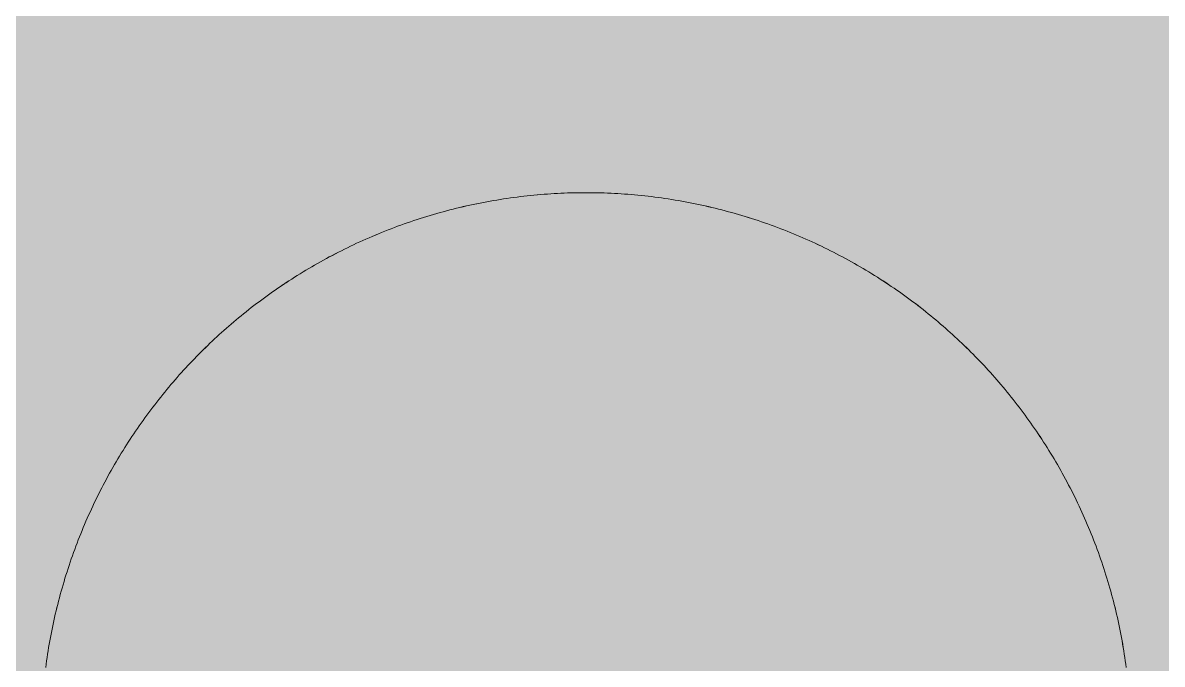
# Model space of a CAD drawing. Header units: millimetres. Extents: x 5622 to 8918, y 2044 to 6634.
# Drawn here: x 8590.2 to 8597, y 4440.76 to 4444.59 of the extents above; entities that cross this region are included whole.
import ezdxf

# ---------------------------------------------------------------- set-up
doc = ezdxf.new("R2010")
doc.units = ezdxf.units.MM
doc.linetypes.add('NASCOSTA', pattern=[9.525, 6.35, -3.175])
for name, color, linetype, lineweight in [('F_ARREDI', 7, 'Continuous', 5), ('F_FERRAMENTA', 253, 'Continuous', 5), ('F_MULTI laminato OPACO_retino', 1, 'Continuous', 5), ('F_Proiezioni', 253, 'NASCOSTA', 9)]:
    doc.layers.add(name, color=color, linetype=linetype, lineweight=lineweight)

# ---------------------------------------------------------------- blocks, each defined once
blk = doc.blocks.new("LIBRERIA_ingresso-living_sez._B.B'")
at = {"layer": 'F_MULTI laminato OPACO_retino', "true_color": 0x636466}
h = blk.add_hatch(color=251, dxfattribs=at)
h.dxf.hatch_style = 1
h.paths.add_polyline_path([(41313.1315, 11071.1262), (41913.1315, 11071.1262), (41913.1315, 13145.6262), (41313.1315, 13145.6262)])
at = {"layer": 'F_MULTI laminato OPACO_retino', "true_color": 0x939598}
h = blk.add_hatch(color=252, dxfattribs=at)
h.dxf.hatch_style = 1
h.paths.add_polyline_path([(41313.1315, 13145.6262), (41613.1315, 13145.6262), (41613.1315, 11071.1262), (41313.1315, 11071.1262)])
at = {"layer": 'F_Proiezioni', "color": 1}
for p, q in [((41588.8214, 11850.8594), (41588.8415, 11850.8613)), ((41588.8415, 11850.8613), (41588.8616, 11850.863)), ((41588.8616, 11850.863), (41588.8817, 11850.8646)), ((41588.8817, 11850.8646), (41588.9018, 11850.8661)), ((41588.9018, 11850.8661), (41588.9219, 11850.8675)), ((41588.9219, 11850.8675), (41588.942, 11850.8687)), ((41588.942, 11850.8687), (41588.962, 11850.8698)), ((41588.962, 11850.8698), (41588.982, 11850.8708)), ((41588.982, 11850.8708), (41589.002, 11850.8717)), ((41589.002, 11850.8717), (41589.022, 11850.8724)), ((41589.022, 11850.8724), (41589.042, 11850.873)), ((41589.042, 11850.873), (41589.0619, 11850.8735)), ((41589.0619, 11850.8735), (41589.0819, 11850.8739)), ((41589.0819, 11850.8739), (41589.1017, 11850.8741)), ((41589.1017, 11850.8741), (41589.1216, 11850.8743)), ((41589.1216, 11850.8743), (41589.1414, 11850.8743)), ((41589.1613, 11850.8741), (41589.1414, 11850.8743)), ((41589.1812, 11850.8739), (41589.1613, 11850.8741)), ((41589.2011, 11850.8735), (41589.1812, 11850.8739)), ((41589.2211, 11850.873), (41589.2011, 11850.8735)), ((41589.241, 11850.8724), (41589.2211, 11850.873)), ((41589.261, 11850.8717), (41589.241, 11850.8724)), ((41589.281, 11850.8708), (41589.261, 11850.8717)), ((41589.3011, 11850.8698), (41589.281, 11850.8708)), ((41589.3211, 11850.8687), (41589.3011, 11850.8698)), ((41589.3412, 11850.8675), (41589.3211, 11850.8687)), ((41589.3612, 11850.8661), (41589.3412, 11850.8675)), ((41589.3813, 11850.8646), (41589.3612, 11850.8661)), ((41589.4014, 11850.863), (41589.3813, 11850.8646)), ((41589.4215, 11850.8613), (41589.4014, 11850.863)), ((41589.4417, 11850.8594), (41589.4215, 11850.8613)), ((41588.3997, 11850.7908), (41588.4197, 11850.7954)), ((41588.4197, 11850.7954), (41588.4396, 11850.7998)), ((41588.4396, 11850.7998), (41588.4596, 11850.8041)), ((41588.4596, 11850.8041), (41588.4796, 11850.8082)), ((41588.4796, 11850.8082), (41588.4996, 11850.8123)), ((41588.4996, 11850.8123), (41588.5197, 11850.8162)), ((41588.5197, 11850.8162), (41588.5397, 11850.8199)), ((41588.5397, 11850.8199), (41588.5598, 11850.8236)), ((41588.5598, 11850.8236), (41588.5799, 11850.8271)), ((41588.5799, 11850.8271), (41588.6, 11850.8305)), ((41588.6, 11850.8305), (41588.6201, 11850.8338)), ((41588.6201, 11850.8338), (41588.6402, 11850.8369)), ((41588.6402, 11850.8369), (41588.6603, 11850.8399)), ((41588.6603, 11850.8399), (41588.6805, 11850.8428)), ((41588.6805, 11850.8428), (41588.7006, 11850.8455)), ((41588.7006, 11850.8455), (41588.7207, 11850.8482)), ((41588.7207, 11850.8482), (41588.7409, 11850.8507)), ((41588.7409, 11850.8507), (41588.761, 11850.853)), ((41588.761, 11850.853), (41588.7811, 11850.8553)), ((41588.7811, 11850.8553), (41588.8013, 11850.8574)), ((41588.8013, 11850.8574), (41588.8214, 11850.8594)), ((41589.4618, 11850.8574), (41589.4417, 11850.8594)), ((41589.4819, 11850.8553), (41589.4618, 11850.8574)), ((41589.502, 11850.853), (41589.4819, 11850.8553)), ((41589.5222, 11850.8507), (41589.502, 11850.853)), ((41589.5423, 11850.8482), (41589.5222, 11850.8507)), ((41589.5625, 11850.8455), (41589.5423, 11850.8482)), ((41589.5826, 11850.8428), (41589.5625, 11850.8455)), ((41589.6027, 11850.8399), (41589.5826, 11850.8428)), ((41589.6228, 11850.8369), (41589.6027, 11850.8399)), ((41589.643, 11850.8338), (41589.6228, 11850.8369)), ((41589.6631, 11850.8305), (41589.643, 11850.8338)), ((41589.6832, 11850.8271), (41589.6631, 11850.8305)), ((41589.7032, 11850.8236), (41589.6832, 11850.8271)), ((41589.7233, 11850.8199), (41589.7032, 11850.8236)), ((41589.7434, 11850.8162), (41589.7233, 11850.8199)), ((41589.7634, 11850.8123), (41589.7434, 11850.8162)), ((41589.7834, 11850.8082), (41589.7634, 11850.8123)), ((41589.8034, 11850.8041), (41589.7834, 11850.8082)), ((41589.8234, 11850.7998), (41589.8034, 11850.8041)), ((41589.8434, 11850.7954), (41589.8234, 11850.7998)), ((41589.8633, 11850.7908), (41589.8434, 11850.7954)), ((41588.1433, 11850.7203), (41588.1628, 11850.7265)), ((41588.1628, 11850.7265), (41588.1824, 11850.7325)), ((41588.1824, 11850.7325), (41588.202, 11850.7385)), ((41588.202, 11850.7385), (41588.2216, 11850.7442)), ((41588.2216, 11850.7442), (41588.2413, 11850.7499)), ((41588.2413, 11850.7499), (41588.261, 11850.7555)), ((41588.261, 11850.7555), (41588.2807, 11850.7609)), ((41588.2807, 11850.7609), (41588.3005, 11850.7662)), ((41588.3005, 11850.7662), (41588.3203, 11850.7714)), ((41588.3203, 11850.7714), (41588.3401, 11850.7764)), ((41588.3401, 11850.7764), (41588.36, 11850.7813)), ((41588.36, 11850.7813), (41588.3798, 11850.7861)), ((41588.3798, 11850.7861), (41588.3997, 11850.7908)), ((41589.8832, 11850.7861), (41589.8633, 11850.7908)), ((41589.9031, 11850.7813), (41589.8832, 11850.7861)), ((41589.923, 11850.7764), (41589.9031, 11850.7813)), ((41589.9428, 11850.7714), (41589.923, 11850.7764)), ((41589.9626, 11850.7662), (41589.9428, 11850.7714)), ((41589.9824, 11850.7609), (41589.9626, 11850.7662)), ((41590.0021, 11850.7555), (41589.9824, 11850.7609)), ((41590.0218, 11850.7499), (41590.0021, 11850.7555)), ((41590.0415, 11850.7442), (41590.0218, 11850.7499)), ((41590.0611, 11850.7385), (41590.0415, 11850.7442)), ((41590.0807, 11850.7325), (41590.0611, 11850.7385)), ((41590.1002, 11850.7265), (41590.0807, 11850.7325)), ((41590.1197, 11850.7203), (41590.1002, 11850.7265)), ((41587.9508, 11850.6522), (41587.9698, 11850.6595)), ((41587.9698, 11850.6595), (41587.9889, 11850.6668)), ((41587.9889, 11850.6668), (41588.008, 11850.6739)), ((41588.008, 11850.6739), (41588.0272, 11850.6809)), ((41588.0272, 11850.6809), (41588.0464, 11850.6877)), ((41588.0464, 11850.6877), (41588.0657, 11850.6945)), ((41588.0657, 11850.6945), (41588.0851, 11850.7011)), ((41588.0851, 11850.7011), (41588.1044, 11850.7077)), ((41588.1044, 11850.7077), (41588.1239, 11850.7141)), ((41588.1239, 11850.7141), (41588.1433, 11850.7203)), ((41590.1392, 11850.7141), (41590.1197, 11850.7203)), ((41590.1586, 11850.7077), (41590.1392, 11850.7141)), ((41590.178, 11850.7011), (41590.1586, 11850.7077)), ((41590.1973, 11850.6945), (41590.178, 11850.7011)), ((41590.2166, 11850.6877), (41590.1973, 11850.6945)), ((41590.2359, 11850.6809), (41590.2166, 11850.6877)), ((41590.255, 11850.6739), (41590.2359, 11850.6809)), ((41590.2742, 11850.6668), (41590.255, 11850.6739)), ((41590.2933, 11850.6595), (41590.2742, 11850.6668)), ((41590.3123, 11850.6522), (41590.2933, 11850.6595)), ((41587.7821, 11850.5809), (41587.8006, 11850.5893)), ((41587.8006, 11850.5893), (41587.8192, 11850.5975)), ((41587.8192, 11850.5975), (41587.8378, 11850.6057)), ((41587.8378, 11850.6057), (41587.8565, 11850.6137)), ((41587.8565, 11850.6137), (41587.8752, 11850.6216)), ((41587.8752, 11850.6216), (41587.894, 11850.6294)), ((41587.894, 11850.6294), (41587.9129, 11850.6371)), ((41587.9129, 11850.6371), (41587.9318, 11850.6447)), ((41587.9318, 11850.6447), (41587.9508, 11850.6522)), ((41590.3313, 11850.6447), (41590.3123, 11850.6522)), ((41590.3502, 11850.6371), (41590.3313, 11850.6447)), ((41590.369, 11850.6294), (41590.3502, 11850.6371)), ((41590.3878, 11850.6216), (41590.369, 11850.6294)), ((41590.4066, 11850.6137), (41590.3878, 11850.6216)), ((41590.4253, 11850.6057), (41590.4066, 11850.6137)), ((41590.4439, 11850.5975), (41590.4253, 11850.6057)), ((41590.4624, 11850.5893), (41590.4439, 11850.5975)), ((41590.4809, 11850.5809), (41590.4624, 11850.5893)), ((41587.6545, 11850.5192), (41587.6725, 11850.5283)), ((41587.6725, 11850.5283), (41587.6906, 11850.5374)), ((41587.6906, 11850.5374), (41587.7088, 11850.5463)), ((41587.7088, 11850.5463), (41587.727, 11850.5551)), ((41587.727, 11850.5551), (41587.7453, 11850.5638)), ((41587.7453, 11850.5638), (41587.7637, 11850.5724)), ((41587.7637, 11850.5724), (41587.7821, 11850.5809)), ((41590.4994, 11850.5724), (41590.4809, 11850.5809)), ((41590.5177, 11850.5638), (41590.4994, 11850.5724)), ((41590.536, 11850.5551), (41590.5177, 11850.5638)), ((41590.5543, 11850.5463), (41590.536, 11850.5551)), ((41590.5724, 11850.5374), (41590.5543, 11850.5463)), ((41590.5905, 11850.5283), (41590.5724, 11850.5374)), ((41590.6086, 11850.5192), (41590.5905, 11850.5283)), ((41587.5303, 11850.4524), (41587.5478, 11850.4622)), ((41587.5478, 11850.4622), (41587.5654, 11850.472)), ((41587.5654, 11850.472), (41587.5831, 11850.4816)), ((41587.5831, 11850.4816), (41587.6008, 11850.4912)), ((41587.6008, 11850.4912), (41587.6186, 11850.5006)), ((41587.6186, 11850.5006), (41587.6365, 11850.51)), ((41587.6365, 11850.51), (41587.6545, 11850.5192)), ((41590.6265, 11850.51), (41590.6086, 11850.5192)), ((41590.6444, 11850.5006), (41590.6265, 11850.51)), ((41590.6622, 11850.4912), (41590.6444, 11850.5006)), ((41590.68, 11850.4816), (41590.6622, 11850.4912)), ((41590.6976, 11850.472), (41590.68, 11850.4816)), ((41590.7152, 11850.4622), (41590.6976, 11850.472)), ((41590.7328, 11850.4524), (41590.7152, 11850.4622)), ((41587.4099, 11850.3808), (41587.4269, 11850.3913)), ((41587.4269, 11850.3913), (41587.4439, 11850.4017)), ((41587.4439, 11850.4017), (41587.461, 11850.4121)), ((41587.461, 11850.4121), (41587.4782, 11850.4223)), ((41587.4782, 11850.4223), (41587.4955, 11850.4324)), ((41587.4955, 11850.4324), (41587.5129, 11850.4425)), ((41587.5129, 11850.4425), (41587.5303, 11850.4524)), ((41590.7502, 11850.4425), (41590.7328, 11850.4524)), ((41590.7676, 11850.4324), (41590.7502, 11850.4425)), ((41590.7848, 11850.4223), (41590.7676, 11850.4324)), ((41590.802, 11850.4121), (41590.7848, 11850.4223)), ((41590.8192, 11850.4017), (41590.802, 11850.4121)), ((41590.8362, 11850.3913), (41590.8192, 11850.4017)), ((41590.8532, 11850.3808), (41590.8362, 11850.3913)), ((41587.31, 11850.3158), (41587.3264, 11850.3269)), ((41587.3264, 11850.3269), (41587.3429, 11850.3378)), ((41587.3429, 11850.3378), (41587.3595, 11850.3487)), ((41587.3595, 11850.3487), (41587.3762, 11850.3595)), ((41587.3762, 11850.3595), (41587.393, 11850.3702)), ((41587.393, 11850.3702), (41587.4099, 11850.3808)), ((41590.87, 11850.3702), (41590.8532, 11850.3808)), ((41590.8868, 11850.3595), (41590.87, 11850.3702)), ((41590.9035, 11850.3487), (41590.8868, 11850.3595)), ((41590.9201, 11850.3378), (41590.9035, 11850.3487)), ((41590.9366, 11850.3269), (41590.9201, 11850.3378)), ((41590.9531, 11850.3158), (41590.9366, 11850.3269)), ((41587.2133, 11850.2478), (41587.2292, 11850.2593)), ((41587.2292, 11850.2593), (41587.2452, 11850.2708)), ((41587.2452, 11850.2708), (41587.2612, 11850.2822)), ((41587.2612, 11850.2822), (41587.2774, 11850.2935)), ((41587.2774, 11850.2935), (41587.2936, 11850.3047)), ((41587.2936, 11850.3047), (41587.31, 11850.3158)), ((41590.9694, 11850.3047), (41590.9531, 11850.3158)), ((41590.9857, 11850.2935), (41590.9694, 11850.3047)), ((41591.0018, 11850.2822), (41590.9857, 11850.2935)), ((41591.0179, 11850.2708), (41591.0018, 11850.2822)), ((41591.0339, 11850.2593), (41591.0179, 11850.2708)), ((41591.0498, 11850.2478), (41591.0339, 11850.2593)), ((41587.12, 11850.1769), (41587.1353, 11850.1889)), ((41587.1353, 11850.1889), (41587.1507, 11850.2008)), ((41587.1507, 11850.2008), (41587.1662, 11850.2127)), ((41587.1662, 11850.2127), (41587.1818, 11850.2245)), ((41587.1818, 11850.2245), (41587.1975, 11850.2362)), ((41587.1975, 11850.2362), (41587.2133, 11850.2478)), ((41591.0656, 11850.2362), (41591.0498, 11850.2478)), ((41591.0812, 11850.2245), (41591.0656, 11850.2362)), ((41591.0968, 11850.2127), (41591.0812, 11850.2245)), ((41591.1123, 11850.2008), (41591.0968, 11850.2127)), ((41591.1278, 11850.1889), (41591.1123, 11850.2008)), ((41591.1431, 11850.1769), (41591.1278, 11850.1889)), ((41587.0302, 11850.1035), (41587.0449, 11850.1159)), ((41587.0449, 11850.1159), (41587.0597, 11850.1282)), ((41587.0597, 11850.1282), (41587.0746, 11850.1405)), ((41587.0746, 11850.1405), (41587.0897, 11850.1527)), ((41587.0897, 11850.1527), (41587.1048, 11850.1648)), ((41587.1048, 11850.1648), (41587.12, 11850.1769)), ((41591.1583, 11850.1648), (41591.1431, 11850.1769)), ((41591.1734, 11850.1527), (41591.1583, 11850.1648)), ((41591.1884, 11850.1405), (41591.1734, 11850.1527)), ((41591.2033, 11850.1282), (41591.1884, 11850.1405)), ((41591.2181, 11850.1159), (41591.2033, 11850.1282)), ((41591.2329, 11850.1035), (41591.2181, 11850.1159)), ((41586.9582, 11850.0406), (41586.9724, 11850.0533)), ((41586.9724, 11850.0533), (41586.9867, 11850.066)), ((41586.9867, 11850.066), (41587.0011, 11850.0785)), ((41587.0011, 11850.0785), (41587.0156, 11850.0911)), ((41587.0156, 11850.0911), (41587.0302, 11850.1035)), ((41591.2475, 11850.0911), (41591.2329, 11850.1035)), ((41591.262, 11850.0785), (41591.2475, 11850.0911)), ((41591.2764, 11850.066), (41591.262, 11850.0785)), ((41591.2907, 11850.0533), (41591.2764, 11850.066)), ((41591.3049, 11850.0406), (41591.2907, 11850.0533)), ((41586.8887, 11849.9764), (41586.9024, 11849.9893)), ((41586.9024, 11849.9893), (41586.9162, 11850.0022)), ((41586.9162, 11850.0022), (41586.9301, 11850.0151)), ((41586.9301, 11850.0151), (41586.9441, 11850.0279)), ((41586.9441, 11850.0279), (41586.9582, 11850.0406)), ((41591.319, 11850.0279), (41591.3049, 11850.0406)), ((41591.333, 11850.0151), (41591.319, 11850.0279)), ((41591.3469, 11850.0022), (41591.333, 11850.0151)), ((41591.3606, 11849.9893), (41591.3469, 11850.0022)), ((41591.3743, 11849.9764), (41591.3606, 11849.9893)), ((41586.8089, 11849.8975), (41586.822, 11849.9109)), ((41586.822, 11849.9109), (41586.8351, 11849.9241)), ((41586.8351, 11849.9241), (41586.8484, 11849.9372)), ((41586.8484, 11849.9372), (41586.8617, 11849.9503)), ((41586.8617, 11849.9503), (41586.8752, 11849.9634)), ((41586.8752, 11849.9634), (41586.8887, 11849.9764)), ((41591.3879, 11849.9634), (41591.3743, 11849.9764)), ((41591.4013, 11849.9503), (41591.3879, 11849.9634)), ((41591.4147, 11849.9372), (41591.4013, 11849.9503)), ((41591.4279, 11849.9241), (41591.4147, 11849.9372)), ((41591.4411, 11849.9109), (41591.4279, 11849.9241)), ((41591.4542, 11849.8975), (41591.4411, 11849.9109)), ((41586.7441, 11849.8294), (41586.757, 11849.8433)), ((41586.757, 11849.8433), (41586.7699, 11849.857)), ((41586.7699, 11849.857), (41586.7828, 11849.8706)), ((41586.7828, 11849.8706), (41586.7958, 11849.8841)), ((41586.7958, 11849.8841), (41586.8089, 11849.8975)), ((41591.4672, 11849.8841), (41591.4542, 11849.8975)), ((41591.4802, 11849.8706), (41591.4672, 11849.8841)), ((41591.4932, 11849.857), (41591.4802, 11849.8706)), ((41591.5061, 11849.8433), (41591.4932, 11849.857)), ((41591.5189, 11849.8294), (41591.5061, 11849.8433)), ((41586.6934, 11849.7732), (41586.706, 11849.7874)), ((41586.706, 11849.7874), (41586.7186, 11849.8015)), ((41586.7186, 11849.8015), (41586.7314, 11849.8155)), ((41586.7314, 11849.8155), (41586.7441, 11849.8294)), ((41591.5317, 11849.8155), (41591.5189, 11849.8294)), ((41591.5444, 11849.8015), (41591.5317, 11849.8155)), ((41591.5571, 11849.7874), (41591.5444, 11849.8015)), ((41591.5697, 11849.7732), (41591.5571, 11849.7874)), ((41586.6313, 11849.7006), (41586.6436, 11849.7153)), ((41586.6436, 11849.7153), (41586.656, 11849.7299)), ((41586.656, 11849.7299), (41586.6684, 11849.7444)), ((41586.6684, 11849.7444), (41586.6808, 11849.7589)), ((41586.6808, 11849.7589), (41586.6934, 11849.7732)), ((41591.5822, 11849.7589), (41591.5697, 11849.7732)), ((41591.5947, 11849.7444), (41591.5822, 11849.7589)), ((41591.6071, 11849.7299), (41591.5947, 11849.7444)), ((41591.6194, 11849.7153), (41591.6071, 11849.7299)), ((41591.6317, 11849.7006), (41591.6194, 11849.7153)), ((41586.571, 11849.6257), (41586.5829, 11849.6409)), ((41586.5829, 11849.6409), (41586.5949, 11849.656)), ((41586.5949, 11849.656), (41586.607, 11849.6709)), ((41586.607, 11849.6709), (41586.6191, 11849.6858)), ((41586.6191, 11849.6858), (41586.6313, 11849.7006)), ((41591.6439, 11849.6858), (41591.6317, 11849.7006)), ((41591.6561, 11849.6709), (41591.6439, 11849.6858)), ((41591.6682, 11849.656), (41591.6561, 11849.6709)), ((41591.6802, 11849.6409), (41591.6682, 11849.656)), ((41591.6921, 11849.6257), (41591.6802, 11849.6409)), ((41586.524, 11849.5642), (41586.5356, 11849.5797)), ((41586.5356, 11849.5797), (41586.5473, 11849.5951)), ((41586.5473, 11849.5951), (41586.5591, 11849.6105)), ((41586.5591, 11849.6105), (41586.571, 11849.6257)), ((41591.7039, 11849.6105), (41591.6921, 11849.6257)), ((41591.7157, 11849.5951), (41591.7039, 11849.6105)), ((41591.7274, 11849.5797), (41591.7157, 11849.5951)), ((41591.7391, 11849.5642), (41591.7274, 11849.5797)), ((41586.4783, 11849.5012), (41586.4896, 11849.5171)), ((41586.4896, 11849.5171), (41586.501, 11849.5328)), ((41586.501, 11849.5328), (41586.5124, 11849.5485)), ((41586.5124, 11849.5485), (41586.524, 11849.5642)), ((41591.7506, 11849.5485), (41591.7391, 11849.5642)), ((41591.7621, 11849.5328), (41591.7506, 11849.5485)), ((41591.7735, 11849.5171), (41591.7621, 11849.5328)), ((41591.7848, 11849.5012), (41591.7735, 11849.5171)), ((41586.423, 11849.4205), (41586.4339, 11849.4368)), ((41586.4339, 11849.4368), (41586.4449, 11849.453)), ((41586.4449, 11849.453), (41586.4559, 11849.4692)), ((41586.4559, 11849.4692), (41586.4671, 11849.4852)), ((41586.4671, 11849.4852), (41586.4783, 11849.5012)), ((41591.796, 11849.4852), (41591.7848, 11849.5012)), ((41591.8071, 11849.4692), (41591.796, 11849.4852)), ((41591.8182, 11849.453), (41591.8071, 11849.4692)), ((41591.8292, 11849.4368), (41591.8182, 11849.453)), ((41591.84, 11849.4205), (41591.8292, 11849.4368)), ((41586.3804, 11849.3545), (41586.3909, 11849.3711)), ((41586.3909, 11849.3711), (41586.4015, 11849.3877)), ((41586.4015, 11849.3877), (41586.4122, 11849.4041)), ((41586.4122, 11849.4041), (41586.423, 11849.4205)), ((41591.8508, 11849.4041), (41591.84, 11849.4205)), ((41591.8615, 11849.3877), (41591.8508, 11849.4041)), ((41591.8721, 11849.3711), (41591.8615, 11849.3877)), ((41591.8827, 11849.3545), (41591.8721, 11849.3711)), ((41586.3392, 11849.2872), (41586.3494, 11849.3041)), ((41586.3494, 11849.3041), (41586.3596, 11849.321)), ((41586.3596, 11849.321), (41586.37, 11849.3378)), ((41586.37, 11849.3378), (41586.3804, 11849.3545)), ((41591.8931, 11849.3378), (41591.8827, 11849.3545)), ((41591.9034, 11849.321), (41591.8931, 11849.3378)), ((41591.9137, 11849.3041), (41591.9034, 11849.321)), ((41591.9238, 11849.2872), (41591.9137, 11849.3041)), ((41586.2995, 11849.2187), (41586.3093, 11849.2359)), ((41586.3093, 11849.2359), (41586.3192, 11849.2531)), ((41586.3192, 11849.2531), (41586.3291, 11849.2702)), ((41586.3291, 11849.2702), (41586.3392, 11849.2872)), ((41591.9339, 11849.2702), (41591.9238, 11849.2872)), ((41591.9439, 11849.2531), (41591.9339, 11849.2702)), ((41591.9537, 11849.2359), (41591.9439, 11849.2531)), ((41591.9635, 11849.2187), (41591.9537, 11849.2359)), ((41586.2614, 11849.149), (41586.2708, 11849.1665)), ((41586.2708, 11849.1665), (41586.2803, 11849.184)), ((41586.2803, 11849.184), (41586.2899, 11849.2014)), ((41586.2899, 11849.2014), (41586.2995, 11849.2187)), ((41591.9732, 11849.2014), (41591.9635, 11849.2187)), ((41591.9828, 11849.184), (41591.9732, 11849.2014)), ((41591.9922, 11849.1665), (41591.9828, 11849.184)), ((41592.0016, 11849.149), (41591.9922, 11849.1665)), ((41586.2249, 11849.0782), (41586.2339, 11849.096)), ((41586.2339, 11849.096), (41586.243, 11849.1138)), ((41586.243, 11849.1138), (41586.2522, 11849.1314)), ((41586.2522, 11849.1314), (41586.2614, 11849.149)), ((41592.0109, 11849.1314), (41592.0016, 11849.149)), ((41592.0201, 11849.1138), (41592.0109, 11849.1314)), ((41592.0292, 11849.096), (41592.0201, 11849.1138)), ((41592.0381, 11849.0782), (41592.0292, 11849.096)), ((41586.1986, 11849.0245), (41586.2073, 11849.0424)), ((41586.2073, 11849.0424), (41586.2161, 11849.0604)), ((41586.2161, 11849.0604), (41586.2249, 11849.0782)), ((41592.047, 11849.0604), (41592.0381, 11849.0782)), ((41592.0558, 11849.0424), (41592.047, 11849.0604)), ((41592.0644, 11849.0245), (41592.0558, 11849.0424)), ((41586.1651, 11848.9519), (41586.1733, 11848.9701)), ((41586.1733, 11848.9701), (41586.1816, 11848.9883)), ((41586.1816, 11848.9883), (41586.1901, 11849.0064)), ((41586.1901, 11849.0064), (41586.1986, 11849.0245)), ((41592.073, 11849.0064), (41592.0644, 11849.0245)), ((41592.0814, 11848.9883), (41592.073, 11849.0064)), ((41592.0898, 11848.9701), (41592.0814, 11848.9883)), ((41592.098, 11848.9519), (41592.0898, 11848.9701)), ((41586.1332, 11848.8783), (41586.141, 11848.8968)), ((41586.141, 11848.8968), (41586.1489, 11848.9152)), ((41586.1489, 11848.9152), (41586.1569, 11848.9336)), ((41586.1569, 11848.9336), (41586.1651, 11848.9519)), ((41592.1061, 11848.9336), (41592.098, 11848.9519)), ((41592.1141, 11848.9152), (41592.1061, 11848.9336)), ((41592.122, 11848.8968), (41592.1141, 11848.9152)), ((41592.1298, 11848.8783), (41592.122, 11848.8968)), ((41586.1032, 11848.8039), (41586.1105, 11848.8226)), ((41586.1105, 11848.8226), (41586.118, 11848.8412)), ((41586.118, 11848.8412), (41586.1255, 11848.8598)), ((41586.1255, 11848.8598), (41586.1332, 11848.8783)), ((41592.1375, 11848.8598), (41592.1298, 11848.8783)), ((41592.1451, 11848.8412), (41592.1375, 11848.8598)), ((41592.1526, 11848.8226), (41592.1451, 11848.8412)), ((41592.1599, 11848.8039), (41592.1526, 11848.8226)), ((41586.0818, 11848.7474), (41586.0888, 11848.7663)), ((41586.0888, 11848.7663), (41586.0959, 11848.7851)), ((41586.0959, 11848.7851), (41586.1032, 11848.8039)), ((41592.1671, 11848.7851), (41592.1599, 11848.8039)), ((41592.1743, 11848.7663), (41592.1671, 11848.7851)), ((41592.1813, 11848.7474), (41592.1743, 11848.7663)), ((41586.0549, 11848.6715), (41586.0615, 11848.6905)), ((41586.0615, 11848.6905), (41586.0681, 11848.7096)), ((41586.0681, 11848.7096), (41586.0749, 11848.7285)), ((41586.0749, 11848.7285), (41586.0818, 11848.7474)), ((41592.1882, 11848.7285), (41592.1813, 11848.7474)), ((41592.1949, 11848.7096), (41592.1882, 11848.7285)), ((41592.2016, 11848.6905), (41592.1949, 11848.7096)), ((41592.2082, 11848.6715), (41592.2016, 11848.6905)), ((41586.036, 11848.614), (41586.0422, 11848.6332)), ((41586.0422, 11848.6332), (41586.0485, 11848.6524)), ((41586.0485, 11848.6524), (41586.0549, 11848.6715)), ((41592.2146, 11848.6524), (41592.2082, 11848.6715)), ((41592.2209, 11848.6332), (41592.2146, 11848.6524)), ((41592.2271, 11848.614), (41592.2209, 11848.6332)), ((41586.0123, 11848.5369), (41586.0181, 11848.5562)), ((41586.0181, 11848.5562), (41586.0239, 11848.5755)), ((41586.0239, 11848.5755), (41586.0299, 11848.5948)), ((41586.0299, 11848.5948), (41586.036, 11848.614)), ((41592.2332, 11848.5948), (41592.2271, 11848.614)), ((41592.2392, 11848.5755), (41592.2332, 11848.5948)), ((41592.245, 11848.5562), (41592.2392, 11848.5755)), ((41592.2507, 11848.5369), (41592.245, 11848.5562)), ((41585.9958, 11848.4785), (41586.0012, 11848.498)), ((41586.0012, 11848.498), (41586.0067, 11848.5175)), ((41586.0067, 11848.5175), (41586.0123, 11848.5369)), ((41592.2563, 11848.5175), (41592.2507, 11848.5369)), ((41592.2618, 11848.498), (41592.2563, 11848.5175)), ((41592.2672, 11848.4785), (41592.2618, 11848.498)), ((41585.9756, 11848.4003), (41585.9804, 11848.4199)), ((41585.9804, 11848.4199), (41585.9855, 11848.4395)), ((41585.9855, 11848.4395), (41585.9906, 11848.459)), ((41585.9906, 11848.459), (41585.9958, 11848.4785)), ((41592.2725, 11848.459), (41592.2672, 11848.4785)), ((41592.2776, 11848.4395), (41592.2725, 11848.459)), ((41592.2826, 11848.4199), (41592.2776, 11848.4395)), ((41592.2875, 11848.4003), (41592.2826, 11848.4199)), ((41585.9616, 11848.3413), (41585.9661, 11848.361)), ((41585.9661, 11848.361), (41585.9708, 11848.3807)), ((41585.9708, 11848.3807), (41585.9756, 11848.4003)), ((41592.2923, 11848.3807), (41592.2875, 11848.4003)), ((41592.2969, 11848.361), (41592.2923, 11848.3807)), ((41592.3014, 11848.3413), (41592.2969, 11848.361)), ((41585.9448, 11848.2623), (41585.9488, 11848.2821)), ((41585.9488, 11848.2821), (41585.9529, 11848.3019)), ((41585.9529, 11848.3019), (41585.9572, 11848.3216)), ((41585.9572, 11848.3216), (41585.9616, 11848.3413)), ((41592.3058, 11848.3216), (41592.3014, 11848.3413)), ((41592.3101, 11848.3019), (41592.3058, 11848.3216)), ((41592.3143, 11848.2821), (41592.3101, 11848.3019)), ((41592.3183, 11848.2623), (41592.3143, 11848.2821)), ((41585.9334, 11848.2028), (41585.9371, 11848.2226)), ((41585.9371, 11848.2226), (41585.9409, 11848.2425)), ((41585.9409, 11848.2425), (41585.9448, 11848.2623)), ((41592.3222, 11848.2425), (41592.3183, 11848.2623)), ((41592.326, 11848.2226), (41592.3222, 11848.2425)), ((41592.3296, 11848.2028), (41592.326, 11848.2226)), ((41585.9201, 11848.1232), (41585.9232, 11848.1431)), ((41585.9232, 11848.1431), (41585.9265, 11848.163)), ((41585.9265, 11848.163), (41585.9299, 11848.1829)), ((41585.9299, 11848.1829), (41585.9334, 11848.2028)), ((41592.3331, 11848.1829), (41592.3296, 11848.2028)), ((41592.3366, 11848.163), (41592.3331, 11848.1829)), ((41592.3398, 11848.1431), (41592.3366, 11848.163)), ((41592.343, 11848.1232), (41592.3398, 11848.1431)), ((41585.9114, 11848.0633), (41585.9141, 11848.0833)), ((41585.9141, 11848.0833), (41585.917, 11848.1032)), ((41585.917, 11848.1032), (41585.9201, 11848.1232)), ((41592.346, 11848.1032), (41592.343, 11848.1232)), ((41592.3489, 11848.0833), (41592.346, 11848.1032)), ((41592.3517, 11848.0633), (41592.3489, 11848.0833)), ((41585.9087, 11848.0433), (41585.9114, 11848.0633)), ((41592.3544, 11848.0433), (41592.3517, 11848.0633))]:
    blk.add_line(p, q, dxfattribs=at)

msp = doc.modelspace()

# ---------------------------------------------------------------- linework, layer by layer
at = {"layer": 'F_FERRAMENTA', "linetype": 'NASCOSTA'}
for p, q in [((8592.9109, 4443.5088), (8592.9309, 4443.5128)), ((8592.9309, 4443.5128), (8592.9509, 4443.5167)), ((8592.9509, 4443.5167), (8592.971, 4443.5205)), ((8592.971, 4443.5205), (8592.9911, 4443.5241)), ((8592.9911, 4443.5241), (8593.0111, 4443.5277)), ((8593.0111, 4443.5277), (8593.0312, 4443.531)), ((8593.0312, 4443.531), (8593.0513, 4443.5343)), ((8593.0513, 4443.5343), (8593.0715, 4443.5374)), ((8593.0715, 4443.5374), (8593.0916, 4443.5405)), ((8593.0916, 4443.5405), (8593.1117, 4443.5433)), ((8593.1117, 4443.5433), (8593.1318, 4443.5461)), ((8593.1318, 4443.5461), (8593.152, 4443.5487)), ((8593.152, 4443.5487), (8593.1721, 4443.5512)), ((8593.1721, 4443.5512), (8593.1923, 4443.5536)), ((8593.1923, 4443.5536), (8593.2124, 4443.5558)), ((8593.2124, 4443.5558), (8593.2325, 4443.5579)), ((8593.2325, 4443.5579), (8593.2526, 4443.5599)), ((8593.2526, 4443.5599), (8593.2728, 4443.5618)), ((8593.2728, 4443.5618), (8593.2929, 4443.5635)), ((8593.2929, 4443.5635), (8593.313, 4443.5652)), ((8593.313, 4443.5652), (8593.3331, 4443.5666)), ((8593.3331, 4443.5666), (8593.3531, 4443.568)), ((8593.3531, 4443.568), (8593.3732, 4443.5692)), ((8593.3732, 4443.5692), (8593.3932, 4443.5704)), ((8593.3932, 4443.5704), (8593.4133, 4443.5714)), ((8593.4133, 4443.5714), (8593.4333, 4443.5722)), ((8593.4333, 4443.5722), (8593.4533, 4443.573)), ((8593.4533, 4443.573), (8593.4732, 4443.5736)), ((8593.4732, 4443.5736), (8593.4932, 4443.5741)), ((8593.4932, 4443.5741), (8593.5131, 4443.5744)), ((8593.5131, 4443.5744), (8593.533, 4443.5747)), ((8593.533, 4443.5747), (8593.5529, 4443.5748)), ((8593.5529, 4443.5748), (8593.5727, 4443.5748)), ((8593.5926, 4443.5747), (8593.5727, 4443.5748)), ((8593.6124, 4443.5744), (8593.5926, 4443.5747)), ((8593.6324, 4443.5741), (8593.6124, 4443.5744)), ((8593.6523, 4443.5736), (8593.6324, 4443.5741)), ((8593.6723, 4443.573), (8593.6523, 4443.5736)), ((8593.6923, 4443.5722), (8593.6723, 4443.573)), ((8593.7123, 4443.5714), (8593.6923, 4443.5722)), ((8593.7323, 4443.5704), (8593.7123, 4443.5714)), ((8593.7523, 4443.5692), (8593.7323, 4443.5704)), ((8593.7724, 4443.568), (8593.7523, 4443.5692)), ((8593.7925, 4443.5666), (8593.7724, 4443.568)), ((8593.8126, 4443.5652), (8593.7925, 4443.5666)), ((8593.8327, 4443.5635), (8593.8126, 4443.5652)), ((8593.8528, 4443.5618), (8593.8327, 4443.5635)), ((8593.8729, 4443.5599), (8593.8528, 4443.5618)), ((8593.893, 4443.5579), (8593.8729, 4443.5599)), ((8593.9132, 4443.5558), (8593.893, 4443.5579)), ((8593.9333, 4443.5536), (8593.9132, 4443.5558)), ((8593.9534, 4443.5512), (8593.9333, 4443.5536)), ((8593.9736, 4443.5487), (8593.9534, 4443.5512)), ((8593.9937, 4443.5461), (8593.9736, 4443.5487)), ((8594.0138, 4443.5433), (8593.9937, 4443.5461)), ((8594.034, 4443.5405), (8594.0138, 4443.5433)), ((8594.0541, 4443.5374), (8594.034, 4443.5405)), ((8594.0742, 4443.5343), (8594.0541, 4443.5374)), ((8594.0943, 4443.531), (8594.0742, 4443.5343)), ((8594.1144, 4443.5277), (8594.0943, 4443.531)), ((8594.1345, 4443.5241), (8594.1144, 4443.5277)), ((8594.1546, 4443.5205), (8594.1345, 4443.5241)), ((8594.1746, 4443.5167), (8594.1546, 4443.5205)), ((8594.1947, 4443.5128), (8594.1746, 4443.5167)), ((8594.2147, 4443.5088), (8594.1947, 4443.5128)), ((8592.6332, 4443.439), (8592.6528, 4443.4448)), ((8592.6528, 4443.4448), (8592.6725, 4443.4505)), ((8592.6725, 4443.4505), (8592.6922, 4443.456)), ((8592.6922, 4443.456), (8592.7119, 4443.4614)), ((8592.7119, 4443.4614), (8592.7317, 4443.4667)), ((8592.7317, 4443.4667), (8592.7515, 4443.4719)), ((8592.7515, 4443.4719), (8592.7713, 4443.477)), ((8592.7713, 4443.477), (8592.7912, 4443.4819)), ((8592.7912, 4443.4819), (8592.8111, 4443.4867)), ((8592.8111, 4443.4867), (8592.831, 4443.4914)), ((8592.831, 4443.4914), (8592.8509, 4443.4959)), ((8592.8509, 4443.4959), (8592.8709, 4443.5003)), ((8592.8709, 4443.5003), (8592.8909, 4443.5046)), ((8592.8909, 4443.5046), (8592.9109, 4443.5088)), ((8594.2347, 4443.5046), (8594.2147, 4443.5088)), ((8594.2547, 4443.5003), (8594.2347, 4443.5046)), ((8594.2746, 4443.4959), (8594.2547, 4443.5003)), ((8594.2946, 4443.4914), (8594.2746, 4443.4959)), ((8594.3145, 4443.4867), (8594.2946, 4443.4914)), ((8594.3343, 4443.4819), (8594.3145, 4443.4867)), ((8594.3542, 4443.477), (8594.3343, 4443.4819)), ((8594.374, 4443.4719), (8594.3542, 4443.477)), ((8594.3938, 4443.4667), (8594.374, 4443.4719)), ((8594.4136, 4443.4614), (8594.3938, 4443.4667)), ((8594.4333, 4443.456), (8594.4136, 4443.4614)), ((8594.453, 4443.4505), (8594.4333, 4443.456)), ((8594.4727, 4443.4448), (8594.453, 4443.4505)), ((8594.4923, 4443.439), (8594.4727, 4443.4448)), ((8592.4393, 4443.3744), (8592.4584, 4443.3814)), ((8592.4584, 4443.3814), (8592.4777, 4443.3883)), ((8592.4777, 4443.3883), (8592.497, 4443.3951)), ((8592.497, 4443.3951), (8592.5163, 4443.4017)), ((8592.5163, 4443.4017), (8592.5357, 4443.4082)), ((8592.5357, 4443.4082), (8592.5551, 4443.4146)), ((8592.5551, 4443.4146), (8592.5746, 4443.4209)), ((8592.5746, 4443.4209), (8592.5941, 4443.427)), ((8592.5941, 4443.427), (8592.6136, 4443.4331)), ((8592.6136, 4443.4331), (8592.6332, 4443.439)), ((8594.5119, 4443.4331), (8594.4923, 4443.439)), ((8594.5315, 4443.427), (8594.5119, 4443.4331)), ((8594.551, 4443.4209), (8594.5315, 4443.427)), ((8594.5704, 4443.4146), (8594.551, 4443.4209)), ((8594.5899, 4443.4082), (8594.5704, 4443.4146)), ((8594.6092, 4443.4017), (8594.5899, 4443.4082)), ((8594.6286, 4443.3951), (8594.6092, 4443.4017)), ((8594.6479, 4443.3883), (8594.6286, 4443.3951)), ((8594.6671, 4443.3814), (8594.6479, 4443.3883)), ((8594.6863, 4443.3744), (8594.6671, 4443.3814)), ((8592.269, 4443.3062), (8592.2877, 4443.3143)), ((8592.2877, 4443.3143), (8592.3065, 4443.3222)), ((8592.3065, 4443.3222), (8592.3253, 4443.33)), ((8592.3253, 4443.33), (8592.3441, 4443.3377)), ((8592.3441, 4443.3377), (8592.363, 4443.3453)), ((8592.363, 4443.3453), (8592.382, 4443.3527)), ((8592.382, 4443.3527), (8592.401, 4443.3601)), ((8592.401, 4443.3601), (8592.4201, 4443.3673)), ((8592.4201, 4443.3673), (8592.4393, 4443.3744)), ((8594.7054, 4443.3673), (8594.6863, 4443.3744)), ((8594.7245, 4443.3601), (8594.7054, 4443.3673)), ((8594.7435, 4443.3527), (8594.7245, 4443.3601)), ((8594.7625, 4443.3453), (8594.7435, 4443.3527)), ((8594.7814, 4443.3377), (8594.7625, 4443.3453)), ((8594.8003, 4443.33), (8594.7814, 4443.3377)), ((8594.8191, 4443.3222), (8594.8003, 4443.33)), ((8594.8378, 4443.3143), (8594.8191, 4443.3222)), ((8594.8565, 4443.3062), (8594.8378, 4443.3143)), ((8592.1219, 4443.2379), (8592.14, 4443.2468)), ((8592.14, 4443.2468), (8592.1583, 4443.2556)), ((8592.1583, 4443.2556), (8592.1766, 4443.2643)), ((8592.1766, 4443.2643), (8592.1949, 4443.2729)), ((8592.1949, 4443.2729), (8592.2134, 4443.2814)), ((8592.2134, 4443.2814), (8592.2319, 4443.2898)), ((8592.2319, 4443.2898), (8592.2504, 4443.2981)), ((8592.2504, 4443.2981), (8592.269, 4443.3062)), ((8594.8751, 4443.2981), (8594.8565, 4443.3062)), ((8594.8937, 4443.2898), (8594.8751, 4443.2981)), ((8594.9122, 4443.2814), (8594.8937, 4443.2898)), ((8594.9306, 4443.2729), (8594.9122, 4443.2814)), ((8594.949, 4443.2643), (8594.9306, 4443.2729)), ((8594.9673, 4443.2556), (8594.949, 4443.2643)), ((8594.9855, 4443.2468), (8594.9673, 4443.2556)), ((8595.0037, 4443.2379), (8594.9855, 4443.2468)), ((8591.9791, 4443.1628), (8591.9967, 4443.1725)), ((8591.9967, 4443.1725), (8592.0143, 4443.1822)), ((8592.0143, 4443.1822), (8592.0321, 4443.1917)), ((8592.0321, 4443.1917), (8592.0499, 4443.2012)), ((8592.0499, 4443.2012), (8592.0678, 4443.2105)), ((8592.0678, 4443.2105), (8592.0857, 4443.2197)), ((8592.0857, 4443.2197), (8592.1038, 4443.2289)), ((8592.1038, 4443.2289), (8592.1219, 4443.2379)), ((8595.0218, 4443.2289), (8595.0037, 4443.2379)), ((8595.0398, 4443.2197), (8595.0218, 4443.2289)), ((8595.0578, 4443.2105), (8595.0398, 4443.2197)), ((8595.0757, 4443.2012), (8595.0578, 4443.2105)), ((8595.0935, 4443.1917), (8595.0757, 4443.2012)), ((8595.1112, 4443.1822), (8595.0935, 4443.1917)), ((8595.1289, 4443.1725), (8595.1112, 4443.1822)), ((8595.1465, 4443.1628), (8595.1289, 4443.1725)), ((8591.8751, 4443.1023), (8591.8923, 4443.1126)), ((8591.8923, 4443.1126), (8591.9095, 4443.1228)), ((8591.9095, 4443.1228), (8591.9267, 4443.133)), ((8591.9267, 4443.133), (8591.9441, 4443.143)), ((8591.9441, 4443.143), (8591.9615, 4443.1529)), ((8591.9615, 4443.1529), (8591.9791, 4443.1628)), ((8595.164, 4443.1529), (8595.1465, 4443.1628)), ((8595.1814, 4443.143), (8595.164, 4443.1529)), ((8595.1988, 4443.133), (8595.1814, 4443.143)), ((8595.2161, 4443.1228), (8595.1988, 4443.133)), ((8595.2333, 4443.1126), (8595.2161, 4443.1228)), ((8595.2504, 4443.1023), (8595.2333, 4443.1126)), ((8591.7577, 4443.0274), (8591.7742, 4443.0384)), ((8591.7742, 4443.0384), (8591.7908, 4443.0493)), ((8591.7908, 4443.0493), (8591.8075, 4443.06)), ((8591.8075, 4443.06), (8591.8243, 4443.0707)), ((8591.8243, 4443.0707), (8591.8411, 4443.0813)), ((8591.8411, 4443.0813), (8591.8581, 4443.0919)), ((8591.8581, 4443.0919), (8591.8751, 4443.1023)), ((8595.2674, 4443.0919), (8595.2504, 4443.1023)), ((8595.2844, 4443.0813), (8595.2674, 4443.0919)), ((8595.3013, 4443.0707), (8595.2844, 4443.0813)), ((8595.3181, 4443.06), (8595.3013, 4443.0707)), ((8595.3348, 4443.0493), (8595.3181, 4443.06)), ((8595.3514, 4443.0384), (8595.3348, 4443.0493)), ((8595.3679, 4443.0274), (8595.3514, 4443.0384)), ((8591.6604, 4442.9599), (8591.6764, 4442.9713)), ((8591.6764, 4442.9713), (8591.6925, 4442.9827)), ((8591.6925, 4442.9827), (8591.7086, 4442.994)), ((8591.7086, 4442.994), (8591.7249, 4443.0052)), ((8591.7249, 4443.0052), (8591.7412, 4443.0164)), ((8591.7412, 4443.0164), (8591.7577, 4443.0274)), ((8595.3843, 4443.0164), (8595.3679, 4443.0274)), ((8595.4007, 4443.0052), (8595.3843, 4443.0164)), ((8595.4169, 4442.994), (8595.4007, 4443.0052)), ((8595.4331, 4442.9827), (8595.4169, 4442.994)), ((8595.4491, 4442.9713), (8595.4331, 4442.9827)), ((8595.4651, 4442.9599), (8595.4491, 4442.9713)), ((8591.5665, 4442.8895), (8591.582, 4442.9014)), ((8591.582, 4442.9014), (8591.5975, 4442.9132)), ((8591.5975, 4442.9132), (8591.6131, 4442.925)), ((8591.6131, 4442.925), (8591.6287, 4442.9367)), ((8591.6287, 4442.9367), (8591.6445, 4442.9483)), ((8591.6445, 4442.9483), (8591.6604, 4442.9599)), ((8595.481, 4442.9483), (8595.4651, 4442.9599)), ((8595.4968, 4442.9367), (8595.481, 4442.9483)), ((8595.5125, 4442.925), (8595.4968, 4442.9367)), ((8595.5281, 4442.9132), (8595.5125, 4442.925)), ((8595.5436, 4442.9014), (8595.5281, 4442.9132)), ((8595.559, 4442.8895), (8595.5436, 4442.9014)), ((8591.491, 4442.8288), (8591.5059, 4442.8411)), ((8591.5059, 4442.8411), (8591.5209, 4442.8533)), ((8591.5209, 4442.8533), (8591.536, 4442.8654)), ((8591.536, 4442.8654), (8591.5512, 4442.8775)), ((8591.5512, 4442.8775), (8591.5665, 4442.8895)), ((8595.5743, 4442.8775), (8595.559, 4442.8895)), ((8595.5895, 4442.8654), (8595.5743, 4442.8775)), ((8595.6046, 4442.8533), (8595.5895, 4442.8654)), ((8595.6197, 4442.8411), (8595.6046, 4442.8533)), ((8595.6346, 4442.8288), (8595.6197, 4442.8411)), ((8591.4036, 4442.7539), (8591.4179, 4442.7665)), ((8591.4179, 4442.7665), (8591.4323, 4442.7791)), ((8591.4323, 4442.7791), (8591.4468, 4442.7916)), ((8591.4468, 4442.7916), (8591.4614, 4442.8041)), ((8591.4614, 4442.8041), (8591.4762, 4442.8165)), ((8591.4762, 4442.8165), (8591.491, 4442.8288)), ((8595.6494, 4442.8165), (8595.6346, 4442.8288)), ((8595.6641, 4442.8041), (8595.6494, 4442.8165)), ((8595.6787, 4442.7916), (8595.6641, 4442.8041)), ((8595.6932, 4442.7791), (8595.6787, 4442.7916)), ((8595.7076, 4442.7665), (8595.6932, 4442.7791)), ((8595.7219, 4442.7539), (8595.7076, 4442.7665)), ((8591.3337, 4442.6899), (8591.3474, 4442.7028)), ((8591.3474, 4442.7028), (8591.3613, 4442.7156)), ((8591.3613, 4442.7156), (8591.3753, 4442.7284)), ((8591.3753, 4442.7284), (8591.3894, 4442.7412)), ((8591.3894, 4442.7412), (8591.4036, 4442.7539)), ((8595.7361, 4442.7412), (8595.7219, 4442.7539)), ((8595.7502, 4442.7284), (8595.7361, 4442.7412)), ((8595.7642, 4442.7156), (8595.7502, 4442.7284)), ((8595.7781, 4442.7028), (8595.7642, 4442.7156)), ((8595.7919, 4442.6899), (8595.7781, 4442.7028)), ((8591.2664, 4442.6246), (8591.2796, 4442.6378)), ((8591.2796, 4442.6378), (8591.293, 4442.6509)), ((8591.293, 4442.6509), (8591.3064, 4442.6639)), ((8591.3064, 4442.6639), (8591.32, 4442.6769)), ((8591.32, 4442.6769), (8591.3337, 4442.6899)), ((8595.8056, 4442.6769), (8595.7919, 4442.6899)), ((8595.8191, 4442.6639), (8595.8056, 4442.6769)), ((8595.8326, 4442.6509), (8595.8191, 4442.6639)), ((8595.8459, 4442.6378), (8595.8326, 4442.6509)), ((8595.8592, 4442.6246), (8595.8459, 4442.6378)), ((8591.2011, 4442.5575), (8591.2141, 4442.5712)), ((8591.2141, 4442.5712), (8591.2271, 4442.5847)), ((8591.2271, 4442.5847), (8591.2401, 4442.5981)), ((8591.2401, 4442.5981), (8591.2532, 4442.6114)), ((8591.2532, 4442.6114), (8591.2664, 4442.6246)), ((8595.8723, 4442.6114), (8595.8592, 4442.6246)), ((8595.8854, 4442.5981), (8595.8723, 4442.6114)), ((8595.8985, 4442.5847), (8595.8854, 4442.5981)), ((8595.9115, 4442.5712), (8595.8985, 4442.5847)), ((8595.9244, 4442.5575), (8595.9115, 4442.5712)), ((8591.1372, 4442.4879), (8591.1499, 4442.502)), ((8591.1499, 4442.502), (8591.1626, 4442.5161)), ((8591.1626, 4442.5161), (8591.1754, 4442.53)), ((8591.1754, 4442.53), (8591.1882, 4442.5438)), ((8591.1882, 4442.5438), (8591.2011, 4442.5575)), ((8595.9373, 4442.5438), (8595.9244, 4442.5575)), ((8595.9502, 4442.53), (8595.9373, 4442.5438)), ((8595.9629, 4442.5161), (8595.9502, 4442.53)), ((8595.9757, 4442.502), (8595.9629, 4442.5161)), ((8595.9883, 4442.4879), (8595.9757, 4442.502)), ((8591.0749, 4442.4159), (8591.0872, 4442.4305)), ((8591.0872, 4442.4305), (8591.0996, 4442.445)), ((8591.0996, 4442.445), (8591.1121, 4442.4594)), ((8591.1121, 4442.4594), (8591.1246, 4442.4737)), ((8591.1246, 4442.4737), (8591.1372, 4442.4879)), ((8596.0009, 4442.4737), (8595.9883, 4442.4879)), ((8596.0135, 4442.4594), (8596.0009, 4442.4737)), ((8596.0259, 4442.445), (8596.0135, 4442.4594)), ((8596.0383, 4442.4305), (8596.0259, 4442.445)), ((8596.0507, 4442.4159), (8596.0383, 4442.4305)), ((8591.0261, 4442.3565), (8591.0382, 4442.3715)), ((8591.0382, 4442.3715), (8591.0504, 4442.3864)), ((8591.0504, 4442.3864), (8591.0626, 4442.4012)), ((8591.0626, 4442.4012), (8591.0749, 4442.4159)), ((8596.063, 4442.4012), (8596.0507, 4442.4159)), ((8596.0752, 4442.3864), (8596.063, 4442.4012)), ((8596.0873, 4442.3715), (8596.0752, 4442.3864)), ((8596.0994, 4442.3565), (8596.0873, 4442.3715)), ((8590.9669, 4442.2802), (8590.9786, 4442.2957)), ((8590.9786, 4442.2957), (8590.9904, 4442.311)), ((8590.9904, 4442.311), (8591.0022, 4442.3263)), ((8591.0022, 4442.3263), (8591.0141, 4442.3414)), ((8591.0141, 4442.3414), (8591.0261, 4442.3565)), ((8596.1114, 4442.3414), (8596.0994, 4442.3565)), ((8596.1233, 4442.3263), (8596.1114, 4442.3414)), ((8596.1352, 4442.311), (8596.1233, 4442.3263)), ((8596.147, 4442.2957), (8596.1352, 4442.311)), ((8596.1587, 4442.2802), (8596.147, 4442.2957)), ((8590.9208, 4442.2176), (8590.9322, 4442.2334)), ((8590.9322, 4442.2334), (8590.9437, 4442.2491)), ((8590.9437, 4442.2491), (8590.9552, 4442.2647)), ((8590.9552, 4442.2647), (8590.9669, 4442.2802)), ((8596.1703, 4442.2647), (8596.1587, 4442.2802)), ((8596.1819, 4442.2491), (8596.1703, 4442.2647)), ((8596.1933, 4442.2334), (8596.1819, 4442.2491)), ((8596.2047, 4442.2176), (8596.1933, 4442.2334)), ((8590.8651, 4442.1374), (8590.8761, 4442.1536)), ((8590.8761, 4442.1536), (8590.8872, 4442.1697)), ((8590.8872, 4442.1697), (8590.8983, 4442.1858)), ((8590.8983, 4442.1858), (8590.9095, 4442.2017)), ((8590.9095, 4442.2017), (8590.9208, 4442.2176)), ((8596.216, 4442.2017), (8596.2047, 4442.2176)), ((8596.2272, 4442.1858), (8596.216, 4442.2017)), ((8596.2384, 4442.1697), (8596.2272, 4442.1858)), ((8596.2494, 4442.1536), (8596.2384, 4442.1697)), ((8596.2604, 4442.1374), (8596.2494, 4442.1536)), ((8590.8222, 4442.0717), (8590.8328, 4442.0882)), ((8590.8328, 4442.0882), (8590.8435, 4442.1047)), ((8590.8435, 4442.1047), (8590.8543, 4442.1211)), ((8590.8543, 4442.1211), (8590.8651, 4442.1374)), ((8596.2713, 4442.1211), (8596.2604, 4442.1374)), ((8596.2821, 4442.1047), (8596.2713, 4442.1211)), ((8596.2928, 4442.0882), (8596.2821, 4442.1047)), ((8596.3034, 4442.0717), (8596.2928, 4442.0882)), ((8590.7806, 4442.0047), (8590.7909, 4442.0215)), ((8590.7909, 4442.0215), (8590.8012, 4442.0383)), ((8590.8012, 4442.0383), (8590.8116, 4442.055)), ((8590.8116, 4442.055), (8590.8222, 4442.0717)), ((8596.3139, 4442.055), (8596.3034, 4442.0717)), ((8596.3243, 4442.0383), (8596.3139, 4442.055)), ((8596.3347, 4442.0215), (8596.3243, 4442.0383)), ((8596.3449, 4442.0047), (8596.3347, 4442.0215)), ((8590.7406, 4441.9365), (8590.7504, 4441.9536)), ((8590.7504, 4441.9536), (8590.7604, 4441.9707)), ((8590.7604, 4441.9707), (8590.7705, 4441.9877)), ((8590.7705, 4441.9877), (8590.7806, 4442.0047)), ((8596.3551, 4441.9877), (8596.3449, 4442.0047)), ((8596.3652, 4441.9707), (8596.3551, 4441.9877)), ((8596.3751, 4441.9536), (8596.3652, 4441.9707)), ((8596.385, 4441.9365), (8596.3751, 4441.9536)), ((8590.7021, 4441.8671), (8590.7115, 4441.8845)), ((8590.7115, 4441.8845), (8590.7211, 4441.9019)), ((8590.7211, 4441.9019), (8590.7308, 4441.9192)), ((8590.7308, 4441.9192), (8590.7406, 4441.9365)), ((8596.3948, 4441.9192), (8596.385, 4441.9365)), ((8596.4044, 4441.9019), (8596.3948, 4441.9192)), ((8596.414, 4441.8845), (8596.4044, 4441.9019)), ((8596.4235, 4441.8671), (8596.414, 4441.8845)), ((8590.6651, 4441.7966), (8590.6742, 4441.8143)), ((8590.6742, 4441.8143), (8590.6834, 4441.832)), ((8590.6834, 4441.832), (8590.6927, 4441.8496)), ((8590.6927, 4441.8496), (8590.7021, 4441.8671)), ((8596.4329, 4441.8496), (8596.4235, 4441.8671)), ((8596.4421, 4441.832), (8596.4329, 4441.8496)), ((8596.4513, 4441.8143), (8596.4421, 4441.832)), ((8596.4604, 4441.7966), (8596.4513, 4441.8143)), ((8590.6385, 4441.743), (8590.6473, 4441.7609)), ((8590.6473, 4441.7609), (8590.6562, 4441.7788)), ((8590.6562, 4441.7788), (8590.6651, 4441.7966)), ((8596.4694, 4441.7788), (8596.4604, 4441.7966)), ((8596.4782, 4441.7609), (8596.4694, 4441.7788)), ((8596.487, 4441.743), (8596.4782, 4441.7609)), ((8590.6045, 4441.6707), (8590.6129, 4441.6888)), ((8590.6129, 4441.6888), (8590.6213, 4441.7069)), ((8590.6213, 4441.7069), (8590.6299, 4441.725)), ((8590.6299, 4441.725), (8590.6385, 4441.743)), ((8596.4957, 4441.725), (8596.487, 4441.743)), ((8596.5042, 4441.7069), (8596.4957, 4441.725)), ((8596.5127, 4441.6888), (8596.5042, 4441.7069)), ((8596.521, 4441.6707), (8596.5127, 4441.6888)), ((8590.5723, 4441.5973), (8590.5802, 4441.6158)), ((8590.5802, 4441.6158), (8590.5882, 4441.6341)), ((8590.5882, 4441.6341), (8590.5963, 4441.6524)), ((8590.5963, 4441.6524), (8590.6045, 4441.6707)), ((8596.5292, 4441.6524), (8596.521, 4441.6707)), ((8596.5374, 4441.6341), (8596.5292, 4441.6524)), ((8596.5454, 4441.6158), (8596.5374, 4441.6341)), ((8596.5533, 4441.5973), (8596.5454, 4441.6158)), ((8590.5417, 4441.5231), (8590.5492, 4441.5417)), ((8590.5492, 4441.5417), (8590.5568, 4441.5603)), ((8590.5568, 4441.5603), (8590.5645, 4441.5789)), ((8590.5645, 4441.5789), (8590.5723, 4441.5973)), ((8596.5611, 4441.5789), (8596.5533, 4441.5973)), ((8596.5688, 4441.5603), (8596.5611, 4441.5789)), ((8596.5763, 4441.5417), (8596.5688, 4441.5603)), ((8596.5838, 4441.5231), (8596.5763, 4441.5417)), ((8590.52, 4441.4668), (8590.5272, 4441.4856)), ((8590.5272, 4441.4856), (8590.5344, 4441.5044)), ((8590.5344, 4441.5044), (8590.5417, 4441.5231)), ((8596.5911, 4441.5044), (8596.5838, 4441.5231)), ((8596.5984, 4441.4856), (8596.5911, 4441.5044)), ((8596.6055, 4441.4668), (8596.5984, 4441.4856)), ((8590.4927, 4441.3911), (8590.4994, 4441.4101)), ((8590.4994, 4441.4101), (8590.5061, 4441.4291)), ((8590.5061, 4441.4291), (8590.513, 4441.448)), ((8590.513, 4441.448), (8590.52, 4441.4668)), ((8596.6125, 4441.448), (8596.6055, 4441.4668)), ((8596.6194, 4441.4291), (8596.6125, 4441.448)), ((8596.6262, 4441.4101), (8596.6194, 4441.4291)), ((8596.6328, 4441.3911), (8596.6262, 4441.4101)), ((8590.4734, 4441.3338), (8590.4797, 4441.3529)), ((8590.4797, 4441.3529), (8590.4861, 4441.372)), ((8590.4861, 4441.372), (8590.4927, 4441.3911)), ((8596.6394, 4441.372), (8596.6328, 4441.3911)), ((8596.6458, 4441.3529), (8596.6394, 4441.372)), ((8596.6521, 4441.3338), (8596.6458, 4441.3529)), ((8590.4493, 4441.2568), (8590.4551, 4441.2761)), ((8590.4551, 4441.2761), (8590.4611, 4441.2954)), ((8590.4611, 4441.2954), (8590.4672, 4441.3146)), ((8590.4672, 4441.3146), (8590.4734, 4441.3338)), ((8596.6583, 4441.3146), (8596.6521, 4441.3338)), ((8596.6644, 4441.2954), (8596.6583, 4441.3146)), ((8596.6704, 4441.2761), (8596.6644, 4441.2954)), ((8596.6762, 4441.2568), (8596.6704, 4441.2761)), ((8590.4325, 4441.1986), (8590.438, 4441.218)), ((8590.438, 4441.218), (8590.4436, 4441.2374)), ((8590.4436, 4441.2374), (8590.4493, 4441.2568)), ((8596.682, 4441.2374), (8596.6762, 4441.2568)), ((8596.6876, 4441.218), (8596.682, 4441.2374)), ((8596.6931, 4441.1986), (8596.6876, 4441.218)), ((8590.4117, 4441.1205), (8590.4167, 4441.14)), ((8590.4167, 4441.14), (8590.4218, 4441.1596)), ((8590.4218, 4441.1596), (8590.4271, 4441.1791)), ((8590.4271, 4441.1791), (8590.4325, 4441.1986)), ((8596.6985, 4441.1791), (8596.6931, 4441.1986)), ((8596.7037, 4441.1596), (8596.6985, 4441.1791)), ((8596.7088, 4441.14), (8596.7037, 4441.1596)), ((8596.7139, 4441.1205), (8596.7088, 4441.14)), ((8590.3974, 4441.0616), (8590.402, 4441.0812)), ((8590.402, 4441.0812), (8590.4068, 4441.1009)), ((8590.4068, 4441.1009), (8590.4117, 4441.1205)), ((8596.7187, 4441.1009), (8596.7139, 4441.1205)), ((8596.7235, 4441.0812), (8596.7187, 4441.1009)), ((8596.7282, 4441.0616), (8596.7235, 4441.0812)), ((8590.38, 4440.9826), (8590.3842, 4441.0024)), ((8590.3842, 4441.0024), (8590.3885, 4441.0222)), ((8590.3885, 4441.0222), (8590.3929, 4441.0419)), ((8590.3929, 4441.0419), (8590.3974, 4441.0616)), ((8596.7327, 4441.0419), (8596.7282, 4441.0616)), ((8596.7371, 4441.0222), (8596.7327, 4441.0419)), ((8596.7414, 4441.0024), (8596.7371, 4441.0222)), ((8596.7455, 4440.9826), (8596.7414, 4441.0024)), ((8590.3683, 4440.9232), (8590.3721, 4440.943)), ((8590.3721, 4440.943), (8590.376, 4440.9628)), ((8590.376, 4440.9628), (8590.38, 4440.9826)), ((8596.7495, 4440.9628), (8596.7455, 4440.9826)), ((8596.7534, 4440.943), (8596.7495, 4440.9628)), ((8596.7572, 4440.9232), (8596.7534, 4440.943)), ((8590.3545, 4440.8436), (8590.3577, 4440.8635)), ((8590.3577, 4440.8635), (8590.3612, 4440.8834)), ((8590.3612, 4440.8834), (8590.3647, 4440.9033)), ((8590.3647, 4440.9033), (8590.3683, 4440.9232)), ((8596.7609, 4440.9033), (8596.7572, 4440.9232)), ((8596.7644, 4440.8834), (8596.7609, 4440.9033)), ((8596.7678, 4440.8635), (8596.7644, 4440.8834)), ((8596.7711, 4440.8436), (8596.7678, 4440.8635)), ((8590.3454, 4440.7838), (8590.3483, 4440.8038)), ((8590.3483, 4440.8038), (8590.3513, 4440.8237)), ((8590.3513, 4440.8237), (8590.3545, 4440.8436)), ((8596.7742, 4440.8237), (8596.7711, 4440.8436)), ((8596.7773, 4440.8038), (8596.7742, 4440.8237)), ((8596.7802, 4440.7838), (8596.7773, 4440.8038)), ((8590.3399, 4440.7439), (8590.3426, 4440.7639)), ((8590.3426, 4440.7639), (8590.3454, 4440.7838)), ((8596.7829, 4440.7639), (8596.7802, 4440.7838)), ((8596.7856, 4440.7439), (8596.7829, 4440.7639))]:
    msp.add_line(p, q, dxfattribs=at)

# ---------------------------------------------------------------- block references
at = {"layer": 'F_ARREDI'}
msp.add_blockref("LIBRERIA_ingresso-living_sez._B.B'", (-32995.5688, -7407.2995), dxfattribs=at)

doc.saveas('drawing.dxf')
